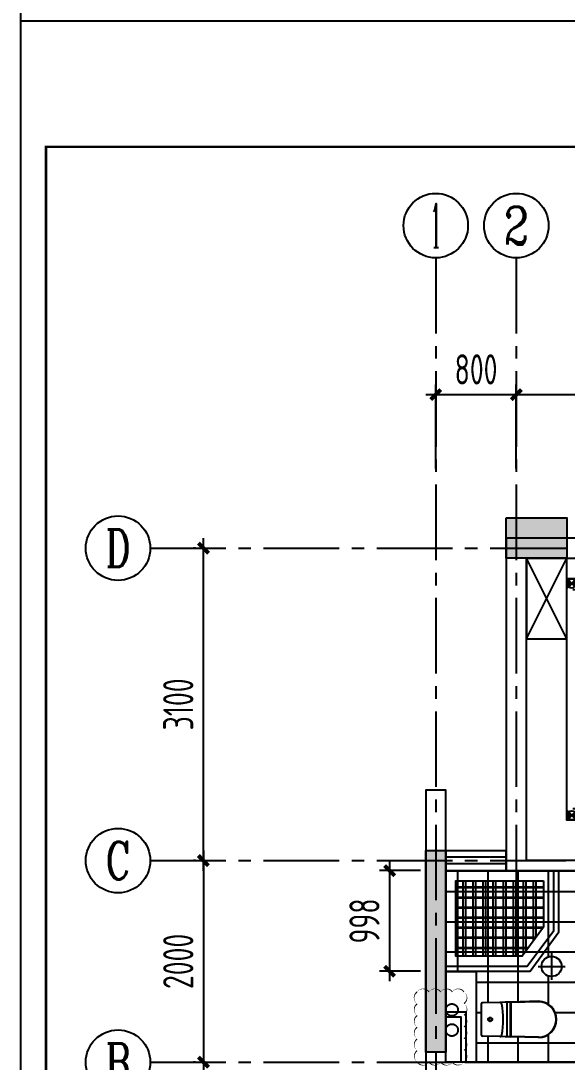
# Model space of a CAD drawing. Header units: millimetres. Extents: x -133666 to 880576, y -269375 to 86941.
# Drawn here: x 22354 to 27779, y -150793 to -140461 of the extents above; entities that cross this region are included whole.
import ezdxf
from ezdxf.enums import TextEntityAlignment as Align

# ---------------------------------------------------------------- set-up
doc = ezdxf.new("R2010")
doc.units = ezdxf.units.MM
doc.header["$LTSCALE"] = 1000
for name, pattern in [('CENTER', [50.8, 31.75, -6.35, 6.35, -6.35]), ('CENTER2', [1.125, 0.75, -0.125, 0.125, -0.125]), ('PS', [3200, 1500, -200, 1500])]:
    doc.linetypes.add(name, pattern=pattern)
doc.layers.get('0').update_dxf_attribs({"linetype": 'CONTINUOUS'})
doc.layers.get('Defpoints').update_dxf_attribs({"color": 6, "linetype": 'CONTINUOUS'})
for name, color, linetype in [('6#轴网(1-4)20181120$0$11 12 17 18 19 20 21 22-ZW$0$AXIS_轴号_A', 8, 'CONTINUOUS'), ('6#轴网(1-4)20181120$0$11 12 17 18 19 20 21 22-ZW$0$AXIS_轴文_A', 8, 'CONTINUOUS'), ('6#轴网(1-4)20181120$0$AXIS_TEXT', 8, 'CONTINUOUS'), ('A-FUR', 8, 'CONTINUOUS'), ('A-Lvtry', 5, 'CONTINUOUS'), ('AXIS', 253, 'CENTER'), ('BORDER', 7, 'CONTINUOUS'), ('C-顶面灯具、灯带', 22, 'CONTINUOUS'), ('C-顶面设备（风口、换气扇、投影仪）', 7, 'CONTINUOUS'), ('C-顶面造型线', 32, 'CONTINUOUS'), ('DIM', 3, 'CONTINUOUS'), ('PS', 6, 'PS'), ('PUB_HATCH', 8, 'CONTINUOUS'), ('PUB_TEXT', 7, 'CONTINUOUS'), ('WALL', 2, 'CONTINUOUS'), ('WINDOW', 4, 'CONTINUOUS'), ('ZZ001-PC 轮廓', 30, 'CONTINUOUS'), ('剪力墙', 6, 'CONTINUOUS')]:
    doc.layers.add(name, color=color, linetype=linetype)
doc.layers.add('S-ANNO-REVS', color=1, linetype='CONTINUOUS', true_color=0xff0000, plot=False)
doc.styles.add('6#轴网(1-4)20181120$0$11 12 17 18 19 20 21 22-ZW$0$_TCH_AXIS', font='COMPLEX', dxfattribs={"bigfont": 'GBCBIG'})
doc.styles.add('6#轴网(1-4)20181120$0$COMPLEX', font='COMPLEX')
doc.styles.add('WORD-2', font='simhei.ttf')
doc.styles.add('ZZ', font='tssdeng.shx', dxfattribs={"width": 0.7, "bigfont": 'tssdchn.shx'})
doc.dimstyles.new('TSSD_100_100', dxfattribs={"dimtxt": 300, "dimasz": 100, "dimexe": 100, "dimexo": 250, "dimgap": 100, "dimtad": 1, "dimdec": 0, "dimzin": 0, "dimdsep": 46, "dimtxsty": 'ZZ', "dimblk": 'ARCHTICK', "dimcen": 0, "dimdle": 100, "dimclrd": 256, "dimclrt": 7, "dimadec": 0, "dimazin": 0, "dimtfac": 1, "dimtdec": 0, "dimtix": 1, "dimtmove": 2, "dimatfit": 3, "dimfxl": 0, "dimtolj": 1, "dimtzin": 0, "dimarcsym": 0})

# ---------------------------------------------------------------- blocks, each defined once
blk = doc.blocks.new('6#轴网(1-4)20181120$0$_AXISO')
at = {"color": 8}
blk.add_circle((0, 0), 0.5, dxfattribs=at)
at = {"layer": '6#轴网(1-4)20181120$0$AXIS_TEXT', "color": 8, "style": '6#轴网(1-4)20181120$0$COMPLEX', "width": 1.041667}
blk.add_attdef('A', text='', height=0.56, dxfattribs=at).set_placement((-0.25, -0.28), (0.25, -0.28), align=Align.FIT)
blk = doc.blocks.new('_ArchTick')
at = {"color": 0, "linetype": 'ByBlock', "const_width": 0.4}
blk.add_lwpolyline([(-0.5, -0.5), (0.5, 0.5)], dxfattribs=at)
blk = doc.blocks.new('*D341')
at = {"layer": 'Defpoints', "color": 0}
for p in [(-2307, 8900), (-2135, 8900), (-2135, 5800)]:
    blk.add_point(p, dxfattribs=at)
at = {"layer": 'DIM', "lineweight": -2}
blk.add_line((-2307, 5700), (-2307, 9000), dxfattribs=at)
at = {"layer": 'DIM', "color": 0, "lineweight": -2}
for p, q in [((-2385, 8900), (-2407, 8900)), ((-2385, 5800), (-2407, 5800))]:
    blk.add_line(p, q, dxfattribs=at)
at = {"layer": 'DIM', "lineweight": -2, "xscale": 100, "yscale": 100, "zscale": 100}
for p, rotation in [((-2307, 8900), 90), ((-2307, 5800), 270)]:
    blk.add_blockref('_ArchTick', p, dxfattribs=dict(at, rotation=rotation))
at = {"layer": 'DIM', "color": 7, "insert": (-2557, 7350), "char_height": 300, "attachment_point": 5, "rotation": 90, "style": 'ZZ'}
blk.add_mtext('\\A1;3100', dxfattribs=at)
blk = doc.blocks.new('*D344')
at = {"layer": 'Defpoints', "color": 0}
for p in [(-2135, 5800), (-2307, 3800), (-2135, 3800)]:
    blk.add_point(p, dxfattribs=at)
at = {"layer": 'DIM', "lineweight": -2}
blk.add_line((-2307, 5900), (-2307, 3700), dxfattribs=at)
at = {"layer": 'DIM', "color": 0, "lineweight": -2}
for p, q in [((-2385, 5800), (-2407, 5800)), ((-2385, 3800), (-2407, 3800))]:
    blk.add_line(p, q, dxfattribs=at)
at = {"layer": 'DIM', "lineweight": -2, "xscale": 100, "yscale": 100, "zscale": 100}
for p, rotation in [((-2307, 5800), 90), ((-2307, 3800), 270)]:
    blk.add_blockref('_ArchTick', p, dxfattribs=dict(at, rotation=rotation))
at = {"layer": 'DIM', "color": 7, "insert": (-2557, 4800), "char_height": 300, "attachment_point": 5, "rotation": 90, "style": 'ZZ'}
blk.add_mtext('\\A1;2000', dxfattribs=at)
blk = doc.blocks.new('*D345')
at = {"layer": 'Defpoints', "color": 0}
for p in [(-2135, 3800), (-2307, 100), (-2135, 100)]:
    blk.add_point(p, dxfattribs=at)
at = {"layer": 'DIM', "lineweight": -2}
blk.add_line((-2307, 3900), (-2307, 0), dxfattribs=at)
at = {"layer": 'DIM', "color": 0, "lineweight": -2}
for p, q in [((-2385, 3800), (-2407, 3800)), ((-2385, 100), (-2407, 100))]:
    blk.add_line(p, q, dxfattribs=at)
at = {"layer": 'DIM', "lineweight": -2, "xscale": 100, "yscale": 100, "zscale": 100}
for p, rotation in [((-2307, 3800), 90), ((-2307, 100), 270)]:
    blk.add_blockref('_ArchTick', p, dxfattribs=dict(at, rotation=rotation))
at = {"layer": 'DIM', "color": 7, "insert": (-2557, 1950), "char_height": 300, "attachment_point": 5, "rotation": 90, "style": 'ZZ'}
blk.add_mtext('\\A1;3700', dxfattribs=at)
blk = doc.blocks.new('*D352')
at = {"layer": 'Defpoints', "color": 0}
for p in [(800, 10424), (0, 9440), (800, 9440)]:
    blk.add_point(p, dxfattribs=at)
at = {"layer": 'DIM', "color": 0, "lineweight": -2}
for p, q in [((0, 9690), (0, 10524)), ((800, 9690), (800, 10524))]:
    blk.add_line(p, q, dxfattribs=at)
at = {"layer": 'DIM', "lineweight": -2}
blk.add_line((-100, 10424), (900, 10424), dxfattribs=at)
at = {"layer": 'DIM', "lineweight": -2, "xscale": 100, "yscale": 100, "zscale": 100, "rotation": 180}
blk.add_blockref('_ArchTick', (0, 10424), dxfattribs=at)
at = {"layer": 'DIM', "lineweight": -2, "xscale": 100, "yscale": 100, "zscale": 100}
blk.add_blockref('_ArchTick', (800, 10424), dxfattribs=at)
at = {"layer": 'DIM', "color": 7, "insert": (400, 10674), "char_height": 300, "attachment_point": 5, "style": 'ZZ'}
blk.add_mtext('\\A1;800', dxfattribs=at)
blk = doc.blocks.new('*D353')
at = {"layer": 'Defpoints', "color": 0}
for p in [(3400, 10424), (800, 9440), (3400, 9440)]:
    blk.add_point(p, dxfattribs=at)
at = {"layer": 'DIM', "color": 0, "lineweight": -2}
for p, q in [((800, 9690), (800, 10524)), ((3400, 9690), (3400, 10524))]:
    blk.add_line(p, q, dxfattribs=at)
at = {"layer": 'DIM', "lineweight": -2}
blk.add_line((700, 10424), (3500, 10424), dxfattribs=at)
at = {"layer": 'DIM', "lineweight": -2, "xscale": 100, "yscale": 100, "zscale": 100, "rotation": 180}
blk.add_blockref('_ArchTick', (800, 10424), dxfattribs=at)
at = {"layer": 'DIM', "lineweight": -2, "xscale": 100, "yscale": 100, "zscale": 100}
blk.add_blockref('_ArchTick', (3400, 10424), dxfattribs=at)
at = {"layer": 'DIM', "color": 7, "insert": (2100, 10674), "char_height": 300, "attachment_point": 5, "style": 'ZZ'}
blk.add_mtext('\\A1;2600', dxfattribs=at)
blk = doc.blocks.new('*D758')
at = {"layer": 'Defpoints', "color": 0}
for p in [(26574, -148893), (26016, -149891), (26574, -149891)]:
    blk.add_point(p, dxfattribs=at)
at = {"layer": 'DIM', "color": 0, "lineweight": -2}
for p, q in [((26324, -148893), (25916, -148893)), ((26324, -149891), (25916, -149891))]:
    blk.add_line(p, q, dxfattribs=at)
at = {"layer": 'DIM', "lineweight": -2}
blk.add_line((26016, -148793), (26016, -149991), dxfattribs=at)
at = {"layer": 'DIM', "lineweight": -2, "xscale": 100, "yscale": 100, "zscale": 100}
for p, rotation in [((26016, -148893), 90), ((26016, -149891), 270)]:
    blk.add_blockref('_ArchTick', p, dxfattribs=dict(at, rotation=rotation))
at = {"layer": 'DIM', "color": 7, "insert": (25766, -149392), "char_height": 300, "attachment_point": 5, "rotation": 90, "style": 'ZZ'}
blk.add_mtext('\\A1;998', dxfattribs=at)
blk = doc.blocks.new('B20190319225928')
at = {"layer": 'BORDER'}
blk.add_lwpolyline([(0, 0), (0, 29700), (42000, 29700), (42000, 0)], close=True, dxfattribs=at)
at = {"layer": 'BORDER', "const_width": 50}
blk.add_lwpolyline([(2500, 500), (2500, 29200), (41500, 29200), (41500, 500)], close=True, dxfattribs=at)
blk = doc.blocks.new('$TCHSYS$WIN2D')
for p, q in [((-0.5, 0.5), (0.5, 0.5)), ((-0.5, 0.5), (-0.5, -0.5)), ((0.5, 0.5), (0.5, -0.5)), ((0.5, 0.167), (-0.5, 0.167)), ((0.5, -0.167), (-0.5, -0.167)), ((-0.5, -0.5), (0.5, -0.5))]:
    blk.add_line(p, q)
blk = doc.blocks.new('换气扇（顶面）')
at = {"color": 251}
for p, q in [((-100, -100), (100, 100)), ((100, -100), (-100, 100))]:
    blk.add_line(p, q, dxfattribs=at)
blk.add_lwpolyline([(-100, 100), (100, 100), (100, -100), (-100, -100)], close=True)
for points in [[(-87, 87), (87, 87), (87, -87), (-87, -87)], [(-53, 53), (53, 53), (53, -53), (-53, -53)], [(-20, 20), (20, 20), (20, -20), (-20, -20)]]:
    blk.add_lwpolyline(points, close=True, dxfattribs=at)
blk = doc.blocks.new('*U197')
at = {"color": 251}
blk.add_circle((0, 0), 120, dxfattribs=at)
at = {"color": 250}
blk.add_wipeout([(105, -107), (112, -100), (118, -93), (124, -85), (129, -77), (133, -69), (137, -61), (141, -52), (144, -43), (146, -34), (148, -24), (149, -15), (150, -6), (150, 4), (149, 13), (148, 23), (147, 32), (144, 41), (142, 50), (138, 59), (134, 67), (130, 76), (125, 84), (119, 91), (113, 99), (107, 105), (100, 112), (93, 118), (85, 124), (77, 129), (69, 133), (61, 137), (52, 141), (43, 144), (34, 146), (24, 148), (15, 149), (6, 150), (-4, 150), (-13, 149), (-23, 148), (-32, 147), (-41, 144), (-50, 142), (-59, 138), (-67, 134), (-76, 130), (-84, 125), (-91, 119), (-99, 113), (-105, 107), (-112, 100), (-118, 93), (-124, 85), (-129, 77), (-133, 69), (-137, 61), (-141, 52), (-144, 43), (-146, 34), (-148, 24), (-149, 15), (-150, 6), (-150, -4), (-149, -13), (-148, -23), (-147, -32), (-144, -41), (-142, -50), (-138, -59), (-134, -67), (-130, -76), (-125, -84), (-119, -91), (-113, -99), (-107, -105), (-100, -112), (-93, -118), (-85, -124), (-77, -129), (-69, -133), (-61, -137), (-52, -141), (-43, -144), (-34, -146), (-24, -148), (-15, -149), (-6, -150), (4, -150), (13, -149), (23, -148), (32, -147), (41, -144), (50, -142), (59, -138), (67, -134), (76, -130), (84, -125), (91, -119), (99, -113)], dxfattribs=at)
at = {"color": 251, "ltscale": 2}
for p, q in [((0, 200), (0, -200)), ((-200, 0), (200, 0))]:
    blk.add_line(p, q, dxfattribs=at)
blk.add_circle((0, 0), 150)
blk = doc.blocks.new('*U201')
at = {"color": 250}
blk.add_wipeout([(28.1, -28.5), (29.8, -26.7), (31.5, -24.7), (33, -22.7), (34.3, -20.6), (35.5, -18.4), (36.6, -16.1), (37.6, -13.8), (38.4, -11.4), (39, -9), (39.5, -6.5), (39.8, -4), (40, -1.5), (40, 1), (39.9, 3.5), (39.6, 6), (39.1, 8.5), (38.5, 10.9), (37.7, 13.3), (36.8, 15.7), (35.8, 17.9), (34.6, 20.1), (33.2, 22.3), (31.8, 24.3), (30.2, 26.3), (28.5, 28.1), (26.7, 29.8), (24.7, 31.5), (22.7, 33), (20.6, 34.3), (18.4, 35.5), (16.1, 36.6), (13.8, 37.6), (11.4, 38.4), (9, 39), (6.5, 39.5), (4, 39.8), (1.5, 40), (-1, 40), (-3.5, 39.9), (-6, 39.6), (-8.5, 39.1), (-10.9, 38.5), (-13.3, 37.7), (-15.7, 36.8), (-17.9, 35.8), (-20.1, 34.6), (-22.3, 33.2), (-24.3, 31.8), (-26.3, 30.2), (-28.1, 28.5), (-29.8, 26.7), (-31.5, 24.7), (-33, 22.7), (-34.3, 20.6), (-35.5, 18.4), (-36.6, 16.1), (-37.6, 13.8), (-38.4, 11.4), (-39, 9), (-39.5, 6.5), (-39.8, 4), (-40, 1.5), (-40, -1), (-39.9, -3.5), (-39.6, -6), (-39.1, -8.5), (-38.5, -10.9), (-37.7, -13.3), (-36.8, -15.7), (-35.8, -17.9), (-34.6, -20.1), (-33.2, -22.3), (-31.8, -24.3), (-30.2, -26.3), (-28.5, -28.1), (-26.7, -29.8), (-24.7, -31.5), (-22.7, -33), (-20.6, -34.3), (-18.4, -35.5), (-16.1, -36.6), (-13.8, -37.6), (-11.4, -38.4), (-9, -39), (-6.5, -39.5), (-4, -39.8), (-1.5, -40), (1, -40), (3.5, -39.9), (6, -39.6), (8.5, -39.1), (10.9, -38.5), (13.3, -37.7), (15.7, -36.8), (17.9, -35.8), (20.1, -34.6), (22.3, -33.2), (24.3, -31.8), (26.3, -30.2)], dxfattribs=at)
h = blk.add_hatch(color=250)
edge = h.paths.add_edge_path()
edge.add_arc((0, 0), 40, 90, 180)
edge.add_line((-40, 0), (0, 0))
edge.add_line((0, 0), (0, 40))
edge = h.paths.add_edge_path()
edge.add_arc((0, 0), 40, 270, 360)
edge.add_line((40, 0), (0, 0))
edge.add_line((0, 0), (0, -40))
at = {"color": 251}
for p, q in [((-64, 0), (80, 0)), ((-40, 0), (40, 0)), ((0, -64), (0, 64)), ((0, 40), (0, -40)), ((80, 0), (46.4, 33.6)), ((80, 0), (46.4, -33.6))]:
    blk.add_line(p, q, dxfattribs=at)
blk.add_circle((0, 0), 40)
at = {"style": 'WORD-2'}
blk.add_attdef('1', (19.6, -92.8), '', height=60, dxfattribs=at)
blk = doc.blocks.new('A$C2EEA3612')
at = {"linetype": 'Continuous'}
for p, q in [((-180, 570), (-173, 300)), ((-175, 570), (-168, 300)), ((175, 570), (168, 300)), ((180, 570), (173, 300)), ((-173, 300), (-171, 240)), ((-172, 255), (172, 255)), ((-171, 240), (-169, 187)), ((-163, 295), (163, 295)), ((-163, 290), (163, 290)), ((171, 240), (169, 187)), ((173, 300), (171, 240)), ((-169, 187), (-166, 19)), ((169, 187), (166, 19)), ((-146, 0), (146, 0))]:
    blk.add_line(p, q, dxfattribs=at)
for radius in [20, 15]:
    blk.add_circle((0, 90), radius, dxfattribs=at)
for centre, radius, start, end in [((0, 570), 180, 0, 180), ((0, 570), 175, 0, 180), ((-163, 300), 10, 181.7534, 270), ((-149, 187), 20, 99.8557, 181.7534), ((-163, 300), 5, 181.7534, 270), ((0, -673), 893, 80.1443, 99.8557), ((149, 187), 20, 358.2466, 80.1443), ((163, 300), 5, 270, 358.2466), ((163, 300), 10, 270, 358.2466), ((-146, 20), 20, 181.7534, 270), ((146, 20), 20, 270, 358.2466)]:
    blk.add_arc(centre, radius, start, end, dxfattribs=at)
blk = doc.blocks.new('g3wr')
at = {"color": 251}
blk.add_wipeout([(92376, 176270), (92376, 176416), (92376, 176562), (92382, 176575), (92396, 176582), (92459, 176583), (92576, 176581), (92666, 176589), (92736, 176588), (92946, 176596), (92946, 176591), (93057, 176558), (93057, 176558), (93126, 176416), (93076, 176298), (92946, 176236), (92831, 176244), (92676, 176243), (92576, 176251), (92396, 176250)], dxfattribs=at)
at = {"xscale": -1, "rotation": 270}
blk.add_blockref('A$C2EEA3612', (92376, 176416), dxfattribs=at)
blk = doc.blocks.new('B20190310213323')
at = {"layer": 'PUB_HATCH'}
for points in [[(800, 9200), (1400, 9200), (1400, 8800), (800, 8800)], [(0, 5900), (200, 5900), (200, 3900), (0, 3900), (0, 5700)]]:
    blk.add_hatch(color=256, dxfattribs=at).paths.add_polyline_path(points)
at = {"layer": 'PUB_TEXT'}
h = blk.add_hatch(dxfattribs=at)
h.set_pattern_fill('_USER', color=250, scale=100, double=1, pattern_type=0)
h.set_pattern_definition([(0, (1171.45, 5138.84), (0, 100), []), (90, (1171.45, 5138.84), (-100, 6e-15), [])])
h.paths.add_polyline_path([(1171, 5600), (1171, 5139), (957, 4852), (300, 4852), (300, 5600)])
at = {"layer": 'A-Lvtry', "ltscale": 3}
for points in [[(200, 4702), (1036, 4702), (1321, 5092), (1321, 5700)], [(200, 4752), (1007, 4752), (1271, 5106), (1271, 5700)]]:
    blk.add_lwpolyline(points, dxfattribs=at)
at = {"layer": 'PUB_TEXT', "color": 250}
blk.add_lwpolyline([(1171, 5600), (1171, 5139), (957, 4852), (300, 4852), (300, 5600)], close=True, dxfattribs=at)
at = {"layer": 'WALL'}
blk.add_lwpolyline([(1000, 5800), (1000, 8800), (1500, 8800), (1500, 9000), (800, 9000), (800, 5700), (2300, 5700), (2300, 4700), (2400, 4700), (2400, 5700), (2450, 5700), (2450, 5800)], close=True, dxfattribs=at)
for points in [[(600, -400), (600, 200), (200, 200), (200, 3700), (2450, 3700), (2450, 3800), (2400, 3800), (2400, 3900), (2300, 3900), (2300, 3800), (200, 3800), (200, 6500), (0, 6500), (0, 0), (500, 0), (500, -600), (600, -600), (600, -400)], [(200, 4300), (400, 4300), (400, 3800)], [(200, 4250), (350, 4250), (350, 3800)]]:
    blk.add_lwpolyline(points, dxfattribs=at)
at = {"layer": '剪力墙', "elevation": 0}
for points in [[(800, 9200), (1400, 9200), (1400, 8800), (800, 8800)], [(0, 5900), (200, 5900), (200, 3900), (0, 3900), (0, 5700)]]:
    blk.add_lwpolyline(points, close=True, dxfattribs=at)
for points in [[(1000, 8800), (1000, 8800)], [(0, 5700), (0, 5700)]]:
    blk.add_lwpolyline(points, dxfattribs=at)
at = {"layer": 'WINDOW', "xscale": -600, "yscale": 200, "zscale": -600, "rotation": 180}
blk.add_blockref('$TCHSYS$WIN2D', (500, 5800), dxfattribs=at)
at = {"layer": 'A-Lvtry', "ltscale": 3, "extrusion": (0, 0, -1), "zscale": -1, "rotation": 180}
blk.add_blockref('g3wr', (91826, 180640), dxfattribs=at)
blk = doc.blocks.new('B20190222125856')
at = {"layer": 'AXIS', "linetype": 'CENTER2'}
for p, q in [((0, 11781), (0, -2685.7)), ((800, 11781), (800, 5144.8)), ((-2834.7, 8900), (9118.1, 8900)), ((-2834.7, 5800), (9118.1, 5800)), ((-2834.7, 3800), (9118.1, 3800))]:
    blk.add_line(p, q, dxfattribs=at)
at = {"layer": '6#轴网(1-4)20181120$0$11 12 17 18 19 20 21 22-ZW$0$AXIS_轴号_A'}
ref = blk.add_blockref('6#轴网(1-4)20181120$0$_AXISO', (0, 12101), dxfattribs=dict(at, xscale=640, yscale=640, zscale=640))
ref.add_attrib('A', '1', dxfattribs={"layer": '6#轴网(1-4)20181120$0$11 12 17 18 19 20 21 22-ZW$0$AXIS_轴文_A', "height": 435.8, "style": '6#轴网(1-4)20181120$0$11 12 17 18 19 20 21 22-ZW$0$_TCH_AXIS', "width": 0.555556}).set_placement((-51.9, 11883.1), (51.9, 11883.1), align=Align.FIT)
ref = blk.add_blockref('6#轴网(1-4)20181120$0$_AXISO', (800, 12101), dxfattribs=dict(at, xscale=640, yscale=640, zscale=640))
ref.add_attrib('A', '2', dxfattribs={"layer": '6#轴网(1-4)20181120$0$11 12 17 18 19 20 21 22-ZW$0$AXIS_轴文_A', "height": 372.8, "style": '6#轴网(1-4)20181120$0$11 12 17 18 19 20 21 22-ZW$0$_TCH_AXIS'}).set_placement((675.7, 11914.6), (924.3, 11914.6), align=Align.FIT)
at = {"layer": '6#轴网(1-4)20181120$0$11 12 17 18 19 20 21 22-ZW$0$AXIS_轴号_A', "color": 6}
ref = blk.add_blockref('6#轴网(1-4)20181120$0$_AXISO', (-3154.7, 8900), dxfattribs=dict(at, xscale=640, yscale=640, zscale=640))
ref.add_attrib('A', 'D', dxfattribs={"layer": '6#轴网(1-4)20181120$0$11 12 17 18 19 20 21 22-ZW$0$AXIS_轴文_A', "height": 372.8, "style": '6#轴网(1-4)20181120$0$11 12 17 18 19 20 21 22-ZW$0$_TCH_AXIS', "width": 0.823529}).set_placement((-3278.9, 8713.6), (-3030.4, 8713.6), align=Align.FIT)
ref = blk.add_blockref('6#轴网(1-4)20181120$0$_AXISO', (-3154.7, 5800), dxfattribs=dict(at, xscale=640, yscale=640, zscale=640))
ref.add_attrib('A', 'C', dxfattribs={"layer": '6#轴网(1-4)20181120$0$11 12 17 18 19 20 21 22-ZW$0$AXIS_轴文_A', "height": 372.8, "style": '6#轴网(1-4)20181120$0$11 12 17 18 19 20 21 22-ZW$0$_TCH_AXIS', "width": 0.933333}).set_placement((-3278.9, 5613.6), (-3030.4, 5613.6), align=Align.FIT)
ref = blk.add_blockref('6#轴网(1-4)20181120$0$_AXISO', (-3154.7, 3800), dxfattribs=dict(at, xscale=640, yscale=640, zscale=640))
ref.add_attrib('A', 'B', dxfattribs={"layer": '6#轴网(1-4)20181120$0$11 12 17 18 19 20 21 22-ZW$0$AXIS_轴文_A', "height": 372.8, "style": '6#轴网(1-4)20181120$0$11 12 17 18 19 20 21 22-ZW$0$_TCH_AXIS', "width": 0.823529}).set_placement((-3278.9, 3613.6), (-3030.4, 3613.6), align=Align.FIT)
at = {"layer": 'DIM'}
for base, p1, p2, picture, middle in [((800, 10424), (0, 9440.5), (800, 9440.5), '*D352', (400, 10674)), ((3400, 10424), (800, 9440.5), (3400, 9440.5), '*D353', (2100, 10674))]:
    dim = blk.add_linear_dim(base=base, p1=p1, p2=p2, dimstyle='TSSD_100_100', dxfattribs=at)
    dim.commit()
    dim.dimension.update_dxf_attribs({"geometry": picture, "text_midpoint": middle})
for base, p1, p2, picture, middle in [((-2307.2, 8900), (-2134.7, 5800), (-2134.7, 8900), '*D341', (-2557.2, 7350)), ((-2307.2, 3800), (-2134.7, 5800), (-2134.7, 3800), '*D344', (-2557.2, 4800)), ((-2307.2, 100), (-2134.7, 3800), (-2134.7, 100), '*D345', (-2557.2, 1950))]:
    dim = blk.add_linear_dim(base=base, p1=p1, p2=p2, angle=90, dimstyle='TSSD_100_100', dxfattribs=at)
    dim.commit()
    dim.dimension.update_dxf_attribs({"geometry": picture, "text_midpoint": middle})

msp = doc.modelspace()

# ---------------------------------------------------------------- hatches: boundary and pattern name
at = {"layer": 'C-顶面造型线'}
h = msp.add_hatch(dxfattribs=at)
h.set_pattern_fill('_USER,_O', color=35, scale=300, double=1, pattern_type=0)
h.set_pattern_definition([(0, (26692.9, 2400), (0, 300), []), (90, (26692.9, 2400), (-300, 2e-14), [])])
h.paths.add_polyline_path([(28674, -148893.3), (26574, -148893.3), (26574, -149893.3), (26874, -149893.3), (26874, -150793.3), (28674, -150793.3)])
at = {"layer": 'PUB_HATCH'}
for points in [[(27174, -145393.3), (27774, -145393.3), (27774, -145793.3), (27174, -145793.3)], [(26374, -148693.3), (26574, -148693.3), (26574, -150693.3), (26374, -150693.3), (26374, -148893.3)]]:
    msp.add_hatch(color=256, dxfattribs=at).paths.add_polyline_path(points)

# ---------------------------------------------------------------- linework, layer by layer
at = {"layer": 'A-FUR'}
for p, q in [((27774, -146593.3), (27374, -145793.3)), ((27374, -146593.3), (27774, -145793.3))]:
    msp.add_line(p, q, dxfattribs=at)
msp.add_lwpolyline([(27374, -146593.3), (27774, -146593.3), (27774, -145793.3), (27374, -145793.3)], close=True, dxfattribs=at)
at = {"layer": 'C-顶面造型线'}
msp.add_lwpolyline([(27774, -145993.3), (29574, -145993.3), (29574, -148393.3), (27774, -148393.3)], close=True, dxfattribs=at)
at = {"layer": 'C-顶面造型线', "color": 35}
for points in [[(28674, -148893.3), (26574, -148893.3)], [(26574, -148893.3), (26574, -149893.3)], [(26574, -149893.3), (26874, -149893.3)], [(26874, -149893.3), (26874, -150793.3)], [(26874, -150793.3), (28674, -150793.3)]]:
    msp.add_lwpolyline(points, dxfattribs=at)
at = {"layer": 'PS', "ltscale": 0.5}
for centre in [(26634, -150274.9), (26634, -150474.9)]:
    msp.add_circle(centre, 60, dxfattribs=at)
at = {"layer": 'S-ANNO-REVS'}
msp.add_lwpolyline([(26290, -150095.9, 0, 11.6, -0.5205671), (26406, -150095.9, 0, 11.6, -0.5205671), (26522, -150095.9, 0, 11.6, -0.5205671), (26638, -150095.9, 0, 11.6, -0.5205671), (26754, -150095.9, 0, 11.6, -0.5205671), (26754, -150211.9, 0, 11.6, -0.5205671), (26754, -150327.9, 0, 11.6, -0.5205671), (26754, -150443.9, 0, 11.6, -0.5205671), (26754, -150559.9, 0, 11.6, -0.5205671), (26754, -150675.9, 0, 11.6, -0.5205671), (26754, -150792, 0, 11.6, -0.5205671), (26639.3, -150793.3, 0, 11.6, -0.5205671), (26523.3, -150793.3, 0, 11.6, -0.5205671), (26407.3, -150793.3, 0, 11.6, -0.5205671), (26291.3, -150793.3, 0, 11.6, -0.5205671), (26290, -150678.7, 0, 11.6, -0.5205671), (26290, -150562.7, 0, 11.6, -0.5205671), (26290, -150446.7, 0, 11.6, -0.5205671), (26290, -150330.7, 0, 11.6, -0.5205671), (26290, -150214.7, 0, 11.6, -0.5205671)], format="xyseb", close=True, dxfattribs=at)
at = {"layer": 'ZZ001-PC 轮廓'}
msp.add_xline((22353.8, -133793.6), (0, 1), dxfattribs=at)
at = {"layer": '剪力墙', "elevation": 0}
for points in [[(27174, -145393.3), (27774, -145393.3), (27774, -145793.3), (27174, -145793.3)], [(27174, -145393.3), (27774, -145393.3), (27774, -145793.3), (27174, -145793.3)], [(26374, -148693.3), (26574, -148693.3), (26574, -150693.3), (26374, -150693.3), (26374, -148893.3)], [(26374, -148693.3), (26574, -148693.3), (26574, -150693.3), (26374, -150693.3), (26374, -148893.3)]]:
    msp.add_lwpolyline(points, close=True, dxfattribs=at)
for points in [[(27374, -145793.3), (27374, -145793.3)], [(27374, -145793.3), (27374, -145793.3)], [(26374, -148893.3), (26374, -148893.3)], [(26374, -148893.3), (26374, -148893.3)]]:
    msp.add_lwpolyline(points, dxfattribs=at)

# ---------------------------------------------------------------- block references
at = {"layer": 'C-顶面设备（风口、换气扇、投影仪）', "color": 7}
msp.add_blockref('换气扇（顶面）', (27405.3, -150417.3), dxfattribs=at)
at = {"layer": 'DIM'}
msp.add_blockref('B20190222125856', (26474, -154593.3), dxfattribs=at)
at = {"layer": 'WALL', "xscale": 0.5, "yscale": 0.5, "zscale": 0.5, "rotation": 270}
msp.add_blockref('B20190319225928', (22353.8, -140460.6), dxfattribs=at)
at = {"layer": 'WINDOW', "xscale": -600, "yscale": 200, "zscale": -600, "rotation": 180}
msp.add_blockref('$TCHSYS$WIN2D', (26874, -148793.3), dxfattribs=at)
msp.add_blockref('$TCHSYS$WIN2D', (26874, -148793.3), dxfattribs=at)

# ---------------------------------------------------------------- dimensions: what is measured, and where the dimension line sits
at = {"layer": 'DIM'}
dim = msp.add_linear_dim(base=(26016.5, -149891.1), p1=(26574, -148893.3), p2=(26574, -149891.1), angle=90, dimstyle='TSSD_100_100', dxfattribs=at)
dim.commit()
dim.dimension.update_dxf_attribs({"geometry": '*D758', "text_midpoint": (25766.5, -149392.2)})

# ---------------------------------------------------------------- next in the draw order: block references
at = {"layer": 'C-顶面灯具、灯带'}
ref = msp.add_blockref('*U201', (27824.3, -146043.6), dxfattribs=dict(at, xscale=-1.11111111126393, yscale=1.111111111240461, zscale=1.111111111111111, rotation=134.9999999989388))
ref.add_attrib('1', '1', (27888.9, -146084.1), dxfattribs={"layer": '0', "height": 66.7, "rotation": 315, "style": 'WORD-2'})
ref = msp.add_blockref('*U201', (27824.3, -148343), dxfattribs=dict(at, xscale=1.111111111243994, yscale=1.111111111243994, zscale=1.111111111243994, rotation=45.00000000003316))
ref.add_attrib('1', '1', (27934.4, -148348.1), dxfattribs={"layer": '0', "height": 66.7, "rotation": 45, "style": 'WORD-2'})
at = {"layer": 'C-顶面灯具、灯带', "xscale": 0.6666799925733358, "yscale": 0.6666799925733358, "zscale": 0.6666799925733358}
msp.add_blockref('*U197', (27624, -149843.3), dxfattribs=at)

# ---------------------------------------------------------------- next in the draw order: hatches: boundary and pattern name
at = {"layer": 'PUB_TEXT'}
h = msp.add_hatch(dxfattribs=at)
h.set_pattern_fill('_USER', color=250, scale=100, double=1, pattern_type=0)
h.set_pattern_definition([(0, (27545.41, -149454.48), (0, 100), []), (90, (27545.41, -149454.48), (-100, 6e-15), [])])
h.paths.add_polyline_path([(27545.4, -148993.3), (27545.4, -149454.5), (27330.8, -149741.1), (26674, -149741.1), (26674, -148993.3)])

# ---------------------------------------------------------------- next in the draw order: linework, layer by layer
at = {"layer": 'PUB_TEXT', "color": 250}
msp.add_lwpolyline([(27545.4, -148993.3), (27545.4, -149454.5), (27330.8, -149741.1), (26674, -149741.1), (26674, -148993.3)], close=True, dxfattribs=at)

# ---------------------------------------------------------------- next in the draw order: block references
at = {"layer": 'WALL'}
msp.add_blockref('B20190310213323', (26374, -154593.3), dxfattribs=at)

doc.saveas('drawing.dxf')
